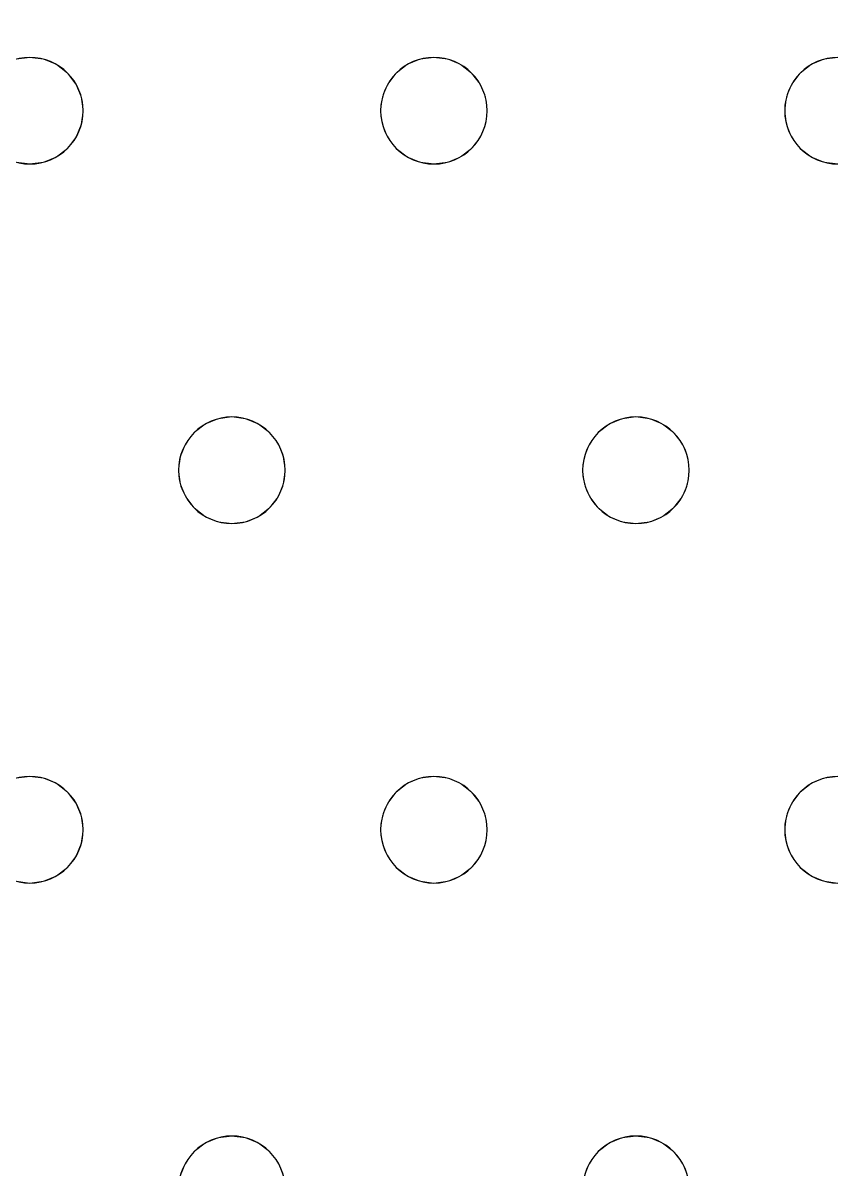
# Model space of a CAD drawing. Header units: millimetres. Extents: x -1 to 1601, y -701 to 1.
# Drawn here: x 551.7 to 612.4, y -177.5 to -91.4 of the extents above; entities that cross this region are included whole.
import ezdxf

# ---------------------------------------------------------------- set-up
doc = ezdxf.new("R2010")
doc.units = ezdxf.units.MM
doc.layers.add('IQ_200_3D', color=1, linetype='Continuous')
doc.layers.add('IQ_204_2D', color=7, linetype='Continuous')

msp = doc.modelspace()

# ---------------------------------------------------------------- linework, layer by layer
at = {"layer": 'IQ_200_3D', "lineweight": 18}
for points, invisible_edges in [([(122.762, -68.034, 850), (1477.238, -68.034, 850), (1477.238, -397.966, 850), (122.762, -397.966, 850)], 10), ([(122.762, -68.034, 860), (122.762, -397.966, 860), (1477.238, -397.966, 860), (1477.238, -68.034, 860)], 5), ([(430.882, -94, 888), (124.649, -73, 888), (754.549, -73, 888)], 13), ([(430.882, -94, 890), (461.216, -94, 890), (754.549, -73, 890), (124.649, -73, 890)], 11), ([(461.216, -94, 888), (430.882, -94, 888), (754.549, -73, 888), (491.549, -94, 888)], 15), ([(461.216, -94, 890), (462.251, -94.136, 890), (491.549, -94, 890), (754.549, -73, 890)], 14), ([(491.549, -94, 888), (754.549, -73, 888), (521.882, -94, 888)], 15), ([(521.882, -94, 890), (754.549, -73, 890), (491.549, -94, 890)], 15), ([(552.216, -94, 888), (522.918, -94.136, 888), (521.882, -94, 888), (754.549, -73, 888)], 13), ([(521.882, -94, 890), (522.918, -94.136, 890), (552.216, -94, 890), (754.549, -73, 890)], 14), ([(582.549, -94, 888), (552.216, -94, 888), (754.549, -73, 888), (612.882, -94, 888)], 15), ([(552.216, -94, 890), (553.251, -94.136, 890), (582.549, -94, 890), (754.549, -73, 890)], 14), ([(612.882, -94, 890), (754.549, -73, 890), (582.549, -94, 890), (583.584, -94.136, 890)], 11), ([(522.918, -94.136, 888), (552.216, -94, 888), (551.18, -94.136, 888), (523.882, -94.536, 888)], 5), ([(551.18, -94.136, 890), (552.216, -94, 890), (522.918, -94.136, 890), (523.882, -94.536, 890)], 10), ([(551.18, -94.136, 888), (552.216, -94, 888), (552.216, -94, 890), (551.18, -94.136, 890)], 10), ([(552.216, -94, 888), (553.251, -94.136, 888), (553.251, -94.136, 890), (552.216, -94, 890)], 10), ([(553.251, -94.136, 888), (552.216, -94, 888), (582.549, -94, 888), (581.514, -94.136, 888)], 10), ([(581.514, -94.136, 890), (582.549, -94, 890), (553.251, -94.136, 890), (554.216, -94.536, 890)], 10), ([(554.216, -94.536, 890), (553.251, -94.136, 890), (553.251, -94.136, 888), (554.216, -94.536, 888)], 10), ([(554.216, -94.536, 888), (553.251, -94.136, 888), (581.514, -94.136, 888), (580.549, -94.536, 888)], 10), ([(580.549, -94.536, 890), (581.514, -94.136, 890), (554.216, -94.536, 890), (555.044, -95.172, 890)], 10), ([(555.044, -95.172, 890), (554.216, -94.536, 890), (554.216, -94.536, 888), (555.044, -95.172, 888)], 10), ([(555.044, -95.172, 888), (554.216, -94.536, 888), (580.549, -94.536, 888), (579.721, -95.172, 888)], 10), ([(579.721, -95.172, 890), (580.549, -94.536, 890), (555.044, -95.172, 890), (555.68, -96, 890)], 10), ([(580.549, -94.536, 890), (579.721, -95.172, 890), (579.721, -95.172, 888), (580.549, -94.536, 888)], 10), ([(581.514, -94.136, 890), (580.549, -94.536, 890), (580.549, -94.536, 888), (581.514, -94.136, 888)], 10), ([(581.514, -94.136, 888), (582.549, -94, 888), (582.549, -94, 890), (581.514, -94.136, 890)], 10), ([(582.549, -94, 888), (583.584, -94.136, 888), (583.584, -94.136, 890), (582.549, -94, 890)], 10), ([(583.584, -94.136, 888), (582.549, -94, 888), (612.882, -94, 888), (611.847, -94.136, 888)], 10), ([(611.847, -94.136, 890), (612.882, -94, 890), (583.584, -94.136, 890), (584.549, -94.536, 890)], 10), ([(584.549, -94.536, 890), (583.584, -94.136, 890), (583.584, -94.136, 888), (584.549, -94.536, 888)], 10), ([(584.549, -94.536, 888), (583.584, -94.136, 888), (611.847, -94.136, 888), (610.882, -94.536, 888)], 10), ([(610.882, -94.536, 890), (611.847, -94.136, 890), (584.549, -94.536, 890), (585.377, -95.172, 890)], 10), ([(585.377, -95.172, 890), (584.549, -94.536, 890), (584.549, -94.536, 888), (585.377, -95.172, 888)], 10), ([(585.377, -95.172, 888), (584.549, -94.536, 888), (610.882, -94.536, 888), (610.054, -95.172, 888)], 10), ([(610.054, -95.172, 890), (610.882, -94.536, 890), (585.377, -95.172, 890), (586.013, -96, 890)], 10), ([(610.882, -94.536, 890), (610.054, -95.172, 890), (610.054, -95.172, 888), (610.882, -94.536, 888)], 10), ([(611.847, -94.136, 890), (610.882, -94.536, 890), (610.882, -94.536, 888), (611.847, -94.136, 888)], 10), ([(611.847, -94.136, 888), (612.882, -94, 888), (612.882, -94, 890), (611.847, -94.136, 890)], 10), ([(555.68, -96, 890), (555.044, -95.172, 890), (555.044, -95.172, 888), (555.68, -96, 888)], 10), ([(555.68, -96, 888), (555.044, -95.172, 888), (579.721, -95.172, 888), (579.085, -96, 888)], 10), ([(555.68, -96, 890), (556.079, -96.965, 890), (579.085, -96, 890), (579.721, -95.172, 890)], 10), ([(579.721, -95.172, 890), (579.085, -96, 890), (579.085, -96, 888), (579.721, -95.172, 888)], 10), ([(586.013, -96, 890), (585.377, -95.172, 890), (585.377, -95.172, 888), (586.013, -96, 888)], 10), ([(586.013, -96, 888), (585.377, -95.172, 888), (610.054, -95.172, 888)], 14), ([(609.418, -96, 888), (586.413, -96.965, 888), (586.013, -96, 888), (610.054, -95.172, 888)], 5), ([(609.418, -96, 890), (610.054, -95.172, 890), (586.013, -96, 890)], 14), ([(610.054, -95.172, 890), (609.418, -96, 890), (609.418, -96, 888), (610.054, -95.172, 888)], 10), ([(556.079, -96.965, 890), (555.68, -96, 890), (555.68, -96, 888), (556.079, -96.965, 888)], 10), ([(556.079, -96.965, 888), (555.68, -96, 888), (579.085, -96, 888), (578.685, -96.965, 888)], 10), ([(578.685, -96.965, 890), (579.085, -96, 890), (556.079, -96.965, 890)], 14), ([(579.085, -96, 890), (578.685, -96.965, 890), (578.685, -96.965, 888), (579.085, -96, 888)], 10), ([(586.413, -96.965, 890), (586.013, -96, 890), (586.013, -96, 888), (586.413, -96.965, 888)], 10), ([(586.413, -96.965, 890), (609.019, -96.965, 890), (609.418, -96, 890), (586.013, -96, 890)], 5), ([(609.019, -96.965, 888), (586.413, -96.965, 888), (609.418, -96, 888)], 3), ([(609.418, -96, 890), (609.019, -96.965, 890), (609.019, -96.965, 888), (609.418, -96, 888)], 10), ([(556.216, -98, 890), (556.079, -96.965, 890), (556.079, -96.965, 888), (556.216, -98, 888)], 2), ([(556.216, -98, 888), (556.079, -96.965, 888), (578.685, -96.965, 888), (578.549, -98, 888)], 10), ([(556.216, -98, 890), (578.549, -98, 890), (578.685, -96.965, 890), (556.079, -96.965, 890)], 5), ([(578.685, -96.965, 890), (578.549, -98, 890), (578.549, -98, 888), (578.685, -96.965, 888)], 8), ([(586.549, -98, 890), (586.413, -96.965, 890), (586.413, -96.965, 888), (586.549, -98, 888)], 2), ([(586.549, -98, 888), (586.413, -96.965, 888), (609.019, -96.965, 888), (608.882, -98, 888)], 10), ([(586.549, -98, 890), (608.882, -98, 890), (609.019, -96.965, 890), (586.413, -96.965, 890)], 5), ([(609.019, -96.965, 890), (608.882, -98, 890), (608.882, -98, 888), (609.019, -96.965, 888)], 8), ([(556.079, -99.035, 890), (556.216, -98, 890), (556.216, -98, 888), (556.079, -99.035, 888)], 8), ([(556.079, -99.035, 888), (556.216, -98, 888), (578.549, -98, 888), (578.685, -99.035, 888)], 10), ([(556.079, -99.035, 890), (578.685, -99.035, 890), (578.549, -98, 890), (556.216, -98, 890)], 5), ([(578.549, -98, 890), (578.685, -99.035, 890), (578.685, -99.035, 888), (578.549, -98, 888)], 2), ([(586.413, -99.035, 890), (586.549, -98, 890), (586.549, -98, 888), (586.413, -99.035, 888)], 8), ([(586.413, -99.035, 888), (586.549, -98, 888), (608.882, -98, 888), (609.019, -99.035, 888)], 10), ([(586.413, -99.035, 890), (609.019, -99.035, 890), (608.882, -98, 890), (586.549, -98, 890)], 5), ([(608.882, -98, 890), (609.019, -99.035, 890), (609.019, -99.035, 888), (608.882, -98, 888)], 2), ([(555.68, -100, 890), (556.079, -99.035, 890), (556.079, -99.035, 888), (555.68, -100, 888)], 10), ([(555.68, -100, 888), (556.079, -99.035, 888), (578.685, -99.035, 888), (579.085, -100, 888)], 10), ([(555.68, -100, 890), (578.685, -99.035, 890), (556.079, -99.035, 890)], 3), ([(555.68, -100, 890), (567.382, -121, 890), (579.085, -100, 890), (578.685, -99.035, 890)], 11), ([(578.685, -99.035, 890), (579.085, -100, 890), (579.085, -100, 888), (578.685, -99.035, 888)], 10), ([(586.013, -100, 890), (586.413, -99.035, 890), (586.413, -99.035, 888), (586.013, -100, 888)], 10), ([(586.013, -100, 888), (586.413, -99.035, 888), (609.019, -99.035, 888), (609.418, -100, 888)], 10), ([(609.418, -100, 890), (609.019, -99.035, 890), (586.013, -100, 890), (597.716, -121, 890)], 14), ([(586.013, -100, 890), (609.019, -99.035, 890), (586.413, -99.035, 890)], 3), ([(609.019, -99.035, 890), (609.418, -100, 890), (609.418, -100, 888), (609.019, -99.035, 888)], 10), ([(555.044, -100.828, 890), (555.68, -100, 890), (555.68, -100, 888), (555.044, -100.828, 888)], 10), ([(555.044, -100.828, 888), (555.68, -100, 888), (567.382, -121, 888), (566.347, -121.136, 888)], 10), ([(567.382, -121, 890), (555.68, -100, 890), (555.044, -100.828, 890), (566.347, -121.136, 890)], 5), ([(567.382, -121, 888), (555.68, -100, 888), (579.085, -100, 888)], 15), ([(579.721, -100.828, 888), (568.418, -121.136, 888), (567.382, -121, 888), (579.085, -100, 888)], 5), ([(579.721, -100.828, 890), (579.085, -100, 890), (567.382, -121, 890), (568.418, -121.136, 890)], 10), ([(579.085, -100, 890), (579.721, -100.828, 890), (579.721, -100.828, 888), (579.085, -100, 888)], 10), ([(585.377, -100.828, 890), (586.013, -100, 890), (586.013, -100, 888), (585.377, -100.828, 888)], 10), ([(597.716, -121, 888), (585.377, -100.828, 888), (586.013, -100, 888), (609.418, -100, 888)], 13), ([(585.377, -100.828, 890), (597.716, -121, 890), (586.013, -100, 890)], 3), ([(597.716, -121, 888), (609.418, -100, 888), (610.054, -100.828, 888), (598.751, -121.136, 888)], 5), ([(610.054, -100.828, 890), (609.418, -100, 890), (597.716, -121, 890), (598.751, -121.136, 890)], 10), ([(609.418, -100, 890), (610.054, -100.828, 890), (610.054, -100.828, 888), (609.418, -100, 888)], 10), ([(553.251, -101.864, 890), (554.216, -101.464, 890), (554.216, -101.464, 888), (553.251, -101.864, 888)], 10), ([(553.251, -101.864, 888), (554.216, -101.464, 888), (565.382, -121.536, 888), (564.554, -122.172, 888)], 10), ([(565.382, -121.536, 890), (554.216, -101.464, 890), (553.251, -101.864, 890)], 13), ([(554.216, -101.464, 890), (555.044, -100.828, 890), (555.044, -100.828, 888), (554.216, -101.464, 888)], 10), ([(554.216, -101.464, 888), (555.044, -100.828, 888), (566.347, -121.136, 888), (565.382, -121.536, 888)], 10), ([(566.347, -121.136, 890), (555.044, -100.828, 890), (554.216, -101.464, 890), (565.382, -121.536, 890)], 5), ([(580.549, -101.464, 888), (569.382, -121.536, 888), (568.418, -121.136, 888), (579.721, -100.828, 888)], 5), ([(580.549, -101.464, 890), (579.721, -100.828, 890), (568.418, -121.136, 890), (569.382, -121.536, 890)], 10), ([(569.382, -121.536, 888), (580.549, -101.464, 888), (581.514, -101.864, 888)], 13), ([(581.514, -101.864, 890), (580.549, -101.464, 890), (569.382, -121.536, 890), (570.211, -122.172, 890)], 10), ([(579.721, -100.828, 890), (580.549, -101.464, 890), (580.549, -101.464, 888), (579.721, -100.828, 888)], 10), ([(580.549, -101.464, 890), (581.514, -101.864, 890), (581.514, -101.864, 888), (580.549, -101.464, 888)], 10), ([(583.584, -101.864, 890), (584.549, -101.464, 890), (584.549, -101.464, 888), (583.584, -101.864, 888)], 10), ([(583.584, -101.864, 888), (584.549, -101.464, 888), (595.716, -121.536, 888), (594.887, -122.172, 888)], 10), ([(595.716, -121.536, 890), (596.68, -121.136, 890), (584.549, -101.464, 890), (583.584, -101.864, 890)], 10), ([(584.549, -101.464, 890), (585.377, -100.828, 890), (585.377, -100.828, 888), (584.549, -101.464, 888)], 10), ([(584.549, -101.464, 888), (585.377, -100.828, 888), (596.68, -121.136, 888), (595.716, -121.536, 888)], 10), ([(596.68, -121.136, 890), (597.716, -121, 890), (585.377, -100.828, 890), (584.549, -101.464, 890)], 10), ([(597.716, -121, 888), (596.68, -121.136, 888), (585.377, -100.828, 888)], 14), ([(598.751, -121.136, 888), (610.054, -100.828, 888), (610.882, -101.464, 888), (599.716, -121.536, 888)], 5), ([(610.882, -101.464, 890), (610.054, -100.828, 890), (598.751, -121.136, 890), (599.716, -121.536, 890)], 10), ([(599.716, -121.536, 888), (610.882, -101.464, 888), (611.847, -101.864, 888), (600.544, -122.172, 888)], 5), ([(611.847, -101.864, 890), (610.882, -101.464, 890), (599.716, -121.536, 890), (600.544, -122.172, 890)], 10), ([(610.054, -100.828, 890), (610.882, -101.464, 890), (610.882, -101.464, 888), (610.054, -100.828, 888)], 10), ([(610.882, -101.464, 890), (611.847, -101.864, 890), (611.847, -101.864, 888), (610.882, -101.464, 888)], 10), ([(552.216, -102, 888), (540.513, -123, 888), (539.878, -122.172, 888), (551.18, -101.864, 888)], 5), ([(539.878, -122.172, 890), (540.513, -123, 890), (552.216, -102, 890), (551.18, -101.864, 890)], 10), ([(540.513, -123, 888), (552.216, -102, 888), (563.918, -123, 888), (540.913, -123.965, 888)], 7), ([(563.918, -123, 890), (564.554, -122.172, 890), (552.216, -102, 890), (540.513, -123, 890)], 14), ([(552.216, -102, 888), (551.18, -101.864, 888), (551.18, -101.864, 890), (552.216, -102, 890)], 10), ([(553.251, -101.864, 888), (552.216, -102, 888), (552.216, -102, 890), (553.251, -101.864, 890)], 10), ([(552.216, -102, 888), (553.251, -101.864, 888), (564.554, -122.172, 888), (563.918, -123, 888)], 10), ([(553.251, -101.864, 890), (552.216, -102, 890), (564.554, -122.172, 890), (565.382, -121.536, 890)], 10), ([(570.211, -122.172, 888), (569.382, -121.536, 888), (581.514, -101.864, 888), (582.549, -102, 888)], 10), ([(570.211, -122.172, 890), (570.847, -123, 890), (582.549, -102, 890), (581.514, -101.864, 890)], 10), ([(570.847, -123, 888), (570.211, -122.172, 888), (582.549, -102, 888), (594.252, -123, 888)], 14), ([(594.252, -123, 890), (594.887, -122.172, 890), (582.549, -102, 890), (570.847, -123, 890)], 14), ([(582.549, -102, 888), (581.514, -101.864, 888), (581.514, -101.864, 890), (582.549, -102, 890)], 10), ([(583.584, -101.864, 888), (582.549, -102, 888), (582.549, -102, 890), (583.584, -101.864, 890)], 10), ([(582.549, -102, 888), (583.584, -101.864, 888), (594.887, -122.172, 888), (594.252, -123, 888)], 10), ([(594.887, -122.172, 890), (595.716, -121.536, 890), (583.584, -101.864, 890), (582.549, -102, 890)], 10), ([(612.882, -102, 888), (601.18, -123, 888), (600.544, -122.172, 888), (611.847, -101.864, 888)], 5), ([(600.544, -122.172, 890), (601.18, -123, 890), (612.882, -102, 890), (611.847, -101.864, 890)], 10), ([(612.882, -102, 888), (625.221, -122.172, 888), (624.585, -123, 888), (601.18, -123, 888)], 13), ([(624.585, -123, 890), (625.221, -122.172, 890), (612.882, -102, 890), (601.18, -123, 890)], 14), ([(612.882, -102, 888), (611.847, -101.864, 888), (611.847, -101.864, 890), (612.882, -102, 890)], 10), ([(566.347, -121.136, 890), (565.382, -121.536, 890), (565.382, -121.536, 888), (566.347, -121.136, 888)], 10), ([(566.347, -121.136, 888), (567.382, -121, 888), (567.382, -121, 890), (566.347, -121.136, 890)], 10), ([(567.382, -121, 888), (568.418, -121.136, 888), (568.418, -121.136, 890), (567.382, -121, 890)], 10), ([(569.382, -121.536, 890), (568.418, -121.136, 890), (568.418, -121.136, 888), (569.382, -121.536, 888)], 10), ([(596.68, -121.136, 890), (595.716, -121.536, 890), (595.716, -121.536, 888), (596.68, -121.136, 888)], 10), ([(596.68, -121.136, 888), (597.716, -121, 888), (597.716, -121, 890), (596.68, -121.136, 890)], 10), ([(597.716, -121, 888), (598.751, -121.136, 888), (598.751, -121.136, 890), (597.716, -121, 890)], 10), ([(599.716, -121.536, 890), (598.751, -121.136, 890), (598.751, -121.136, 888), (599.716, -121.536, 888)], 10), ([(564.554, -122.172, 890), (563.918, -123, 890), (563.918, -123, 888), (564.554, -122.172, 888)], 10), ([(565.382, -121.536, 890), (564.554, -122.172, 890), (564.554, -122.172, 888), (565.382, -121.536, 888)], 10), ([(570.211, -122.172, 890), (569.382, -121.536, 890), (569.382, -121.536, 888), (570.211, -122.172, 888)], 10), ([(570.847, -123, 890), (570.211, -122.172, 890), (570.211, -122.172, 888), (570.847, -123, 888)], 10), ([(594.887, -122.172, 890), (594.252, -123, 890), (594.252, -123, 888), (594.887, -122.172, 888)], 10), ([(595.716, -121.536, 890), (594.887, -122.172, 890), (594.887, -122.172, 888), (595.716, -121.536, 888)], 10), ([(600.544, -122.172, 890), (599.716, -121.536, 890), (599.716, -121.536, 888), (600.544, -122.172, 888)], 10), ([(601.18, -123, 890), (600.544, -122.172, 890), (600.544, -122.172, 888), (601.18, -123, 888)], 10), ([(563.918, -123, 890), (540.513, -123, 890), (540.913, -123.965, 890)], 13), ([(563.519, -123.965, 888), (541.049, -125, 888), (540.913, -123.965, 888), (563.918, -123, 888)], 5), ([(540.913, -123.965, 890), (541.049, -125, 890), (563.519, -123.965, 890), (563.918, -123, 890)], 10), ([(563.918, -123, 890), (563.519, -123.965, 890), (563.519, -123.965, 888), (563.918, -123, 888)], 10), ([(571.246, -123.965, 890), (570.847, -123, 890), (570.847, -123, 888), (571.246, -123.965, 888)], 10), ([(571.246, -123.965, 888), (570.847, -123, 888), (594.252, -123, 888), (593.852, -123.965, 888)], 10), ([(594.252, -123, 890), (570.847, -123, 890), (571.246, -123.965, 890), (593.852, -123.965, 890)], 5), ([(594.252, -123, 890), (593.852, -123.965, 890), (593.852, -123.965, 888), (594.252, -123, 888)], 10), ([(601.579, -123.965, 890), (601.18, -123, 890), (601.18, -123, 888), (601.579, -123.965, 888)], 10), ([(601.579, -123.965, 888), (601.18, -123, 888), (624.585, -123, 888), (624.185, -123.965, 888)], 10), ([(601.579, -123.965, 890), (624.585, -123, 890), (601.18, -123, 890)], 3), ([(624.185, -123.965, 890), (624.585, -123, 890), (601.579, -123.965, 890), (601.716, -125, 890)], 10), ([(563.382, -125, 888), (540.913, -126.035, 888), (541.049, -125, 888), (563.519, -123.965, 888)], 5), ([(563.382, -125, 890), (563.519, -123.965, 890), (541.049, -125, 890), (540.913, -126.035, 890)], 10), ([(563.519, -123.965, 890), (563.382, -125, 890), (563.382, -125, 888), (563.519, -123.965, 888)], 8), ([(571.382, -125, 890), (571.246, -123.965, 890), (571.246, -123.965, 888), (571.382, -125, 888)], 2), ([(571.382, -125, 888), (571.246, -123.965, 888), (593.852, -123.965, 888), (593.716, -125, 888)], 10), ([(571.382, -125, 890), (593.716, -125, 890), (593.852, -123.965, 890), (571.246, -123.965, 890)], 5), ([(593.852, -123.965, 890), (593.716, -125, 890), (593.716, -125, 888), (593.852, -123.965, 888)], 8), ([(601.716, -125, 890), (601.579, -123.965, 890), (601.579, -123.965, 888), (601.716, -125, 888)], 2), ([(624.185, -123.965, 888), (624.049, -125, 888), (601.716, -125, 888), (601.579, -123.965, 888)], 10), ([(624.049, -125, 890), (624.185, -123.965, 890), (601.716, -125, 890), (601.579, -126.035, 890)], 10), ([(563.519, -126.035, 888), (540.513, -127, 888), (540.913, -126.035, 888), (563.382, -125, 888)], 5), ([(540.913, -126.035, 890), (563.519, -126.035, 890), (563.382, -125, 890)], 13), ([(563.382, -125, 890), (563.519, -126.035, 890), (563.519, -126.035, 888), (563.382, -125, 888)], 2), ([(571.246, -126.035, 890), (571.382, -125, 890), (571.382, -125, 888), (571.246, -126.035, 888)], 8), ([(571.246, -126.035, 888), (571.382, -125, 888), (593.716, -125, 888), (593.852, -126.035, 888)], 10), ([(593.716, -125, 890), (571.382, -125, 890), (571.246, -126.035, 890), (593.852, -126.035, 890)], 5), ([(593.716, -125, 890), (593.852, -126.035, 890), (593.852, -126.035, 888), (593.716, -125, 888)], 2), ([(624.185, -126.035, 890), (624.049, -125, 890), (601.579, -126.035, 890), (601.18, -127, 890)], 10), ([(601.579, -126.035, 890), (601.716, -125, 890), (601.716, -125, 888), (601.579, -126.035, 888)], 8), ([(624.049, -125, 888), (624.185, -126.035, 888), (601.579, -126.035, 888), (601.716, -125, 888)], 10), ([(563.918, -127, 888), (540.513, -127, 888), (563.519, -126.035, 888)], 3), ([(540.513, -127, 890), (563.918, -127, 890), (563.519, -126.035, 890), (540.913, -126.035, 890)], 5), ([(563.519, -126.035, 890), (563.918, -127, 890), (563.918, -127, 888), (563.519, -126.035, 888)], 10), ([(570.847, -127, 890), (571.246, -126.035, 890), (571.246, -126.035, 888), (570.847, -127, 888)], 10), ([(571.246, -126.035, 888), (593.852, -126.035, 888), (570.847, -127, 888)], 3), ([(594.252, -127, 888), (582.549, -148, 888), (570.847, -127, 888), (593.852, -126.035, 888)], 7), ([(570.847, -127, 890), (582.549, -148, 890), (594.252, -127, 890), (593.852, -126.035, 890)], 11), ([(593.852, -126.035, 890), (571.246, -126.035, 890), (570.847, -127, 890)], 13), ([(593.852, -126.035, 890), (594.252, -127, 890), (594.252, -127, 888), (593.852, -126.035, 888)], 10), ([(601.18, -127, 890), (601.579, -126.035, 890), (601.579, -126.035, 888), (601.18, -127, 888)], 10), ([(601.18, -127, 888), (601.579, -126.035, 888), (624.185, -126.035, 888), (624.585, -127, 888)], 10), ([(601.18, -127, 890), (612.882, -148, 890), (624.585, -127, 890), (624.185, -126.035, 890)], 11), ([(552.216, -148, 888), (539.878, -127.828, 888), (540.513, -127, 888), (563.918, -127, 888)], 13), ([(552.216, -148, 890), (540.513, -127, 890), (539.878, -127.828, 890), (551.18, -148.136, 890)], 5), ([(552.216, -148, 890), (564.554, -127.828, 890), (563.918, -127, 890), (540.513, -127, 890)], 13), ([(564.554, -127.828, 888), (553.251, -148.136, 888), (552.216, -148, 888), (563.918, -127, 888)], 5), ([(563.918, -127, 890), (564.554, -127.828, 890), (564.554, -127.828, 888), (563.918, -127, 888)], 10), ([(570.211, -127.828, 890), (570.847, -127, 890), (570.847, -127, 888), (570.211, -127.828, 888)], 10), ([(570.211, -127.828, 888), (570.847, -127, 888), (582.549, -148, 888), (581.514, -148.136, 888)], 10), ([(570.211, -127.828, 890), (581.514, -148.136, 890), (582.549, -148, 890), (570.847, -127, 890)], 5), ([(582.549, -148, 888), (594.252, -127, 888), (594.887, -127.828, 888)], 13), ([(594.887, -127.828, 890), (594.252, -127, 890), (582.549, -148, 890), (583.584, -148.136, 890)], 10), ([(594.252, -127, 890), (594.887, -127.828, 890), (594.887, -127.828, 888), (594.252, -127, 888)], 10), ([(600.544, -127.828, 890), (601.18, -127, 890), (601.18, -127, 888), (600.544, -127.828, 888)], 10), ([(600.544, -127.828, 888), (601.18, -127, 888), (612.882, -148, 888), (611.847, -148.136, 888)], 10), ([(600.544, -127.828, 890), (611.847, -148.136, 890), (612.882, -148, 890), (601.18, -127, 890)], 5), ([(601.18, -127, 888), (624.585, -127, 888), (612.882, -148, 888)], 15), ([(551.18, -148.136, 888), (539.049, -128.464, 888), (539.878, -127.828, 888), (552.216, -148, 888)], 5), ([(564.554, -127.828, 890), (552.216, -148, 890), (553.251, -148.136, 890)], 13), ([(565.382, -128.464, 888), (554.216, -148.536, 888), (553.251, -148.136, 888), (564.554, -127.828, 888)], 5), ([(565.382, -128.464, 890), (564.554, -127.828, 890), (553.251, -148.136, 890), (554.216, -148.536, 890)], 10), ([(564.554, -127.828, 890), (565.382, -128.464, 890), (565.382, -128.464, 888), (564.554, -127.828, 888)], 10), ([(569.382, -128.464, 890), (570.211, -127.828, 890), (570.211, -127.828, 888), (569.382, -128.464, 888)], 10), ([(569.382, -128.464, 888), (570.211, -127.828, 888), (581.514, -148.136, 888), (580.549, -148.536, 888)], 10), ([(581.514, -148.136, 890), (570.211, -127.828, 890), (569.382, -128.464, 890)], 13), ([(583.584, -148.136, 888), (582.549, -148, 888), (594.887, -127.828, 888), (595.716, -128.464, 888)], 10), ([(595.716, -128.464, 890), (594.887, -127.828, 890), (583.584, -148.136, 890), (584.549, -148.536, 890)], 10), ([(594.887, -127.828, 890), (595.716, -128.464, 890), (595.716, -128.464, 888), (594.887, -127.828, 888)], 10), ([(599.716, -128.464, 890), (600.544, -127.828, 890), (600.544, -127.828, 888), (599.716, -128.464, 888)], 10), ([(599.716, -128.464, 888), (600.544, -127.828, 888), (611.847, -148.136, 888), (610.882, -148.536, 888)], 10), ([(599.716, -128.464, 890), (610.882, -148.536, 890), (611.847, -148.136, 890), (600.544, -127.828, 890)], 5), ([(554.216, -148.536, 888), (565.382, -128.464, 888), (566.347, -128.864, 888), (555.044, -149.172, 888)], 5), ([(566.347, -128.864, 890), (565.382, -128.464, 890), (554.216, -148.536, 890), (555.044, -149.172, 890)], 10), ([(555.044, -149.172, 888), (566.347, -128.864, 888), (567.382, -129, 888), (555.68, -150, 888)], 5), ([(567.382, -129, 890), (566.347, -128.864, 890), (555.044, -149.172, 890), (555.68, -150, 890)], 10), ([(555.68, -150, 888), (567.382, -129, 888), (579.085, -150, 888)], 15), ([(555.68, -150, 890), (556.079, -150.965, 890), (579.085, -150, 890), (567.382, -129, 890)], 14), ([(565.382, -128.464, 890), (566.347, -128.864, 890), (566.347, -128.864, 888), (565.382, -128.464, 888)], 10), ([(567.382, -129, 888), (566.347, -128.864, 888), (566.347, -128.864, 890), (567.382, -129, 890)], 10), ([(568.418, -128.864, 888), (567.382, -129, 888), (567.382, -129, 890), (568.418, -128.864, 890)], 10), ([(567.382, -129, 888), (568.418, -128.864, 888), (579.721, -149.172, 888), (579.085, -150, 888)], 10), ([(568.418, -128.864, 890), (567.382, -129, 890), (579.721, -149.172, 890), (580.549, -148.536, 890)], 10), ([(579.085, -150, 890), (579.721, -149.172, 890), (567.382, -129, 890)], 14), ([(568.418, -128.864, 890), (569.382, -128.464, 890), (569.382, -128.464, 888), (568.418, -128.864, 888)], 10), ([(568.418, -128.864, 888), (569.382, -128.464, 888), (580.549, -148.536, 888), (579.721, -149.172, 888)], 10), ([(569.382, -128.464, 890), (568.418, -128.864, 890), (580.549, -148.536, 890), (581.514, -148.136, 890)], 10), ([(584.549, -148.536, 888), (583.584, -148.136, 888), (595.716, -128.464, 888), (596.68, -128.864, 888)], 10), ([(596.68, -128.864, 890), (595.716, -128.464, 890), (584.549, -148.536, 890), (585.377, -149.172, 890)], 10), ([(585.377, -149.172, 888), (584.549, -148.536, 888), (596.68, -128.864, 888), (597.716, -129, 888)], 10), ([(597.716, -129, 890), (596.68, -128.864, 890), (585.377, -149.172, 890), (586.013, -150, 890)], 10), ([(586.013, -150, 888), (585.377, -149.172, 888), (597.716, -129, 888), (609.418, -150, 888)], 14), ([(609.418, -150, 890), (610.054, -149.172, 890), (597.716, -129, 890), (586.013, -150, 890)], 14), ([(595.716, -128.464, 890), (596.68, -128.864, 890), (596.68, -128.864, 888), (595.716, -128.464, 888)], 10), ([(597.716, -129, 888), (596.68, -128.864, 888), (596.68, -128.864, 890), (597.716, -129, 890)], 10), ([(598.751, -128.864, 888), (597.716, -129, 888), (597.716, -129, 890), (598.751, -128.864, 890)], 10), ([(597.716, -129, 888), (598.751, -128.864, 888), (610.054, -149.172, 888), (609.418, -150, 888)], 10), ([(610.054, -149.172, 890), (610.882, -148.536, 890), (598.751, -128.864, 890), (597.716, -129, 890)], 10), ([(598.751, -128.864, 890), (599.716, -128.464, 890), (599.716, -128.464, 888), (598.751, -128.864, 888)], 10), ([(598.751, -128.864, 888), (599.716, -128.464, 888), (610.882, -148.536, 888), (610.054, -149.172, 888)], 10), ([(610.882, -148.536, 890), (599.716, -128.464, 890), (598.751, -128.864, 890)], 13), ([(551.18, -148.136, 888), (552.216, -148, 888), (552.216, -148, 890), (551.18, -148.136, 890)], 10), ([(552.216, -148, 888), (553.251, -148.136, 888), (553.251, -148.136, 890), (552.216, -148, 890)], 10), ([(581.514, -148.136, 888), (582.549, -148, 888), (582.549, -148, 890), (581.514, -148.136, 890)], 10), ([(582.549, -148, 888), (583.584, -148.136, 888), (583.584, -148.136, 890), (582.549, -148, 890)], 10), ([(611.847, -148.136, 888), (612.882, -148, 888), (612.882, -148, 890), (611.847, -148.136, 890)], 10), ([(554.216, -148.536, 890), (553.251, -148.136, 890), (553.251, -148.136, 888), (554.216, -148.536, 888)], 10), ([(555.044, -149.172, 890), (554.216, -148.536, 890), (554.216, -148.536, 888), (555.044, -149.172, 888)], 10), ([(580.549, -148.536, 890), (579.721, -149.172, 890), (579.721, -149.172, 888), (580.549, -148.536, 888)], 10), ([(581.514, -148.136, 890), (580.549, -148.536, 890), (580.549, -148.536, 888), (581.514, -148.136, 888)], 10), ([(584.549, -148.536, 890), (583.584, -148.136, 890), (583.584, -148.136, 888), (584.549, -148.536, 888)], 10), ([(585.377, -149.172, 890), (584.549, -148.536, 890), (584.549, -148.536, 888), (585.377, -149.172, 888)], 10), ([(610.882, -148.536, 890), (610.054, -149.172, 890), (610.054, -149.172, 888), (610.882, -148.536, 888)], 10), ([(611.847, -148.136, 890), (610.882, -148.536, 890), (610.882, -148.536, 888), (611.847, -148.136, 888)], 10), ([(555.68, -150, 890), (555.044, -149.172, 890), (555.044, -149.172, 888), (555.68, -150, 888)], 10), ([(579.721, -149.172, 890), (579.085, -150, 890), (579.085, -150, 888), (579.721, -149.172, 888)], 10), ([(586.013, -150, 890), (585.377, -149.172, 890), (585.377, -149.172, 888), (586.013, -150, 888)], 10), ([(610.054, -149.172, 890), (609.418, -150, 890), (609.418, -150, 888), (610.054, -149.172, 888)], 10), ([(556.079, -150.965, 890), (555.68, -150, 890), (555.68, -150, 888), (556.079, -150.965, 888)], 10), ([(579.085, -150, 888), (578.685, -150.965, 888), (556.079, -150.965, 888), (555.68, -150, 888)], 10), ([(556.079, -150.965, 890), (556.216, -152, 890), (578.685, -150.965, 890), (579.085, -150, 890)], 10), ([(579.085, -150, 890), (578.685, -150.965, 890), (578.685, -150.965, 888), (579.085, -150, 888)], 10), ([(586.413, -150.965, 890), (586.013, -150, 890), (586.013, -150, 888), (586.413, -150.965, 888)], 10), ([(586.413, -150.965, 888), (586.013, -150, 888), (609.418, -150, 888), (609.019, -150.965, 888)], 10), ([(586.413, -150.965, 890), (609.019, -150.965, 890), (609.418, -150, 890), (586.013, -150, 890)], 5), ([(609.418, -150, 890), (609.019, -150.965, 890), (609.019, -150.965, 888), (609.418, -150, 888)], 10), ([(556.216, -152, 890), (556.079, -150.965, 890), (556.079, -150.965, 888), (556.216, -152, 888)], 2), ([(556.216, -152, 888), (556.079, -150.965, 888), (578.685, -150.965, 888), (578.549, -152, 888)], 10), ([(578.549, -152, 890), (578.685, -150.965, 890), (556.216, -152, 890), (556.079, -153.035, 890)], 10), ([(578.685, -150.965, 890), (578.549, -152, 890), (578.549, -152, 888), (578.685, -150.965, 888)], 8), ([(586.549, -152, 890), (586.413, -150.965, 890), (586.413, -150.965, 888), (586.549, -152, 888)], 2), ([(586.549, -152, 888), (586.413, -150.965, 888), (609.019, -150.965, 888), (608.882, -152, 888)], 10), ([(586.549, -152, 890), (608.882, -152, 890), (609.019, -150.965, 890), (586.413, -150.965, 890)], 5), ([(609.019, -150.965, 890), (608.882, -152, 890), (608.882, -152, 888), (609.019, -150.965, 888)], 8), ([(578.685, -153.035, 888), (555.68, -154, 888), (556.079, -153.035, 888), (578.549, -152, 888)], 5), ([(578.685, -153.035, 890), (578.549, -152, 890), (556.079, -153.035, 890), (555.68, -154, 890)], 10), ([(556.079, -153.035, 890), (556.216, -152, 890), (556.216, -152, 888), (556.079, -153.035, 888)], 8), ([(578.549, -152, 888), (556.079, -153.035, 888), (556.216, -152, 888)], 13), ([(578.549, -152, 890), (578.685, -153.035, 890), (578.685, -153.035, 888), (578.549, -152, 888)], 2), ([(586.413, -153.035, 890), (586.549, -152, 890), (586.549, -152, 888), (586.413, -153.035, 888)], 8), ([(586.413, -153.035, 888), (586.549, -152, 888), (608.882, -152, 888), (609.019, -153.035, 888)], 10), ([(586.413, -153.035, 890), (609.019, -153.035, 890), (608.882, -152, 890), (586.549, -152, 890)], 5), ([(608.882, -152, 890), (609.019, -153.035, 890), (609.019, -153.035, 888), (608.882, -152, 888)], 2), ([(555.68, -154, 890), (556.079, -153.035, 890), (556.079, -153.035, 888), (555.68, -154, 888)], 10), ([(579.085, -154, 888), (555.68, -154, 888), (578.685, -153.035, 888)], 3), ([(579.085, -154, 890), (578.685, -153.035, 890), (555.68, -154, 890), (567.382, -175, 890)], 14), ([(578.685, -153.035, 890), (579.085, -154, 890), (579.085, -154, 888), (578.685, -153.035, 888)], 10), ([(586.013, -154, 890), (586.413, -153.035, 890), (586.413, -153.035, 888), (586.013, -154, 888)], 10), ([(586.013, -154, 888), (586.413, -153.035, 888), (609.019, -153.035, 888), (609.418, -154, 888)], 10), ([(609.418, -154, 890), (609.019, -153.035, 890), (586.013, -154, 890), (597.716, -175, 890)], 14), ([(586.413, -153.035, 890), (586.013, -154, 890), (609.019, -153.035, 890)], 14), ([(609.019, -153.035, 890), (609.418, -154, 890), (609.418, -154, 888), (609.019, -153.035, 888)], 10), ([(555.044, -154.828, 890), (555.68, -154, 890), (555.68, -154, 888), (555.044, -154.828, 888)], 10), ([(567.382, -175, 888), (555.044, -154.828, 888), (555.68, -154, 888), (579.085, -154, 888)], 13), ([(567.382, -175, 890), (555.68, -154, 890), (555.044, -154.828, 890), (566.347, -175.136, 890)], 5), ([(567.382, -175, 888), (579.085, -154, 888), (579.721, -154.828, 888), (568.418, -175.136, 888)], 5), ([(579.721, -154.828, 890), (579.085, -154, 890), (567.382, -175, 890), (568.418, -175.136, 890)], 10), ([(579.085, -154, 890), (579.721, -154.828, 890), (579.721, -154.828, 888), (579.085, -154, 888)], 10), ([(585.377, -154.828, 890), (586.013, -154, 890), (586.013, -154, 888), (585.377, -154.828, 888)], 10), ([(597.716, -175, 888), (585.377, -154.828, 888), (586.013, -154, 888), (609.418, -154, 888)], 13), ([(585.377, -154.828, 890), (596.68, -175.136, 890), (597.716, -175, 890), (586.013, -154, 890)], 5), ([(597.716, -175, 888), (609.418, -154, 888), (610.054, -154.828, 888), (598.751, -175.136, 888)], 5), ([(610.054, -154.828, 890), (609.418, -154, 890), (597.716, -175, 890), (598.751, -175.136, 890)], 10), ([(609.418, -154, 890), (610.054, -154.828, 890), (610.054, -154.828, 888), (609.418, -154, 888)], 10), ([(554.216, -155.464, 890), (555.044, -154.828, 890), (555.044, -154.828, 888), (554.216, -155.464, 888)], 10), ([(566.347, -175.136, 888), (565.382, -175.536, 888), (554.216, -155.464, 888), (555.044, -154.828, 888)], 10), ([(554.216, -155.464, 890), (566.347, -175.136, 890), (555.044, -154.828, 890)], 3), ([(566.347, -175.136, 888), (555.044, -154.828, 888), (567.382, -175, 888)], 3), ([(580.549, -155.464, 888), (568.418, -175.136, 888), (579.721, -154.828, 888)], 3), ([(568.418, -175.136, 890), (569.382, -175.536, 890), (580.549, -155.464, 890), (579.721, -154.828, 890)], 10), ([(579.721, -154.828, 890), (580.549, -155.464, 890), (580.549, -155.464, 888), (579.721, -154.828, 888)], 10), ([(584.549, -155.464, 890), (585.377, -154.828, 890), (585.377, -154.828, 888), (584.549, -155.464, 888)], 10), ([(584.549, -155.464, 888), (585.377, -154.828, 888), (596.68, -175.136, 888), (595.716, -175.536, 888)], 10), ([(584.549, -155.464, 890), (595.716, -175.536, 890), (596.68, -175.136, 890), (585.377, -154.828, 890)], 5), ([(585.377, -154.828, 888), (597.716, -175, 888), (596.68, -175.136, 888)], 13), ([(598.751, -175.136, 888), (610.054, -154.828, 888), (610.882, -155.464, 888)], 13), ([(610.882, -155.464, 890), (610.054, -154.828, 890), (598.751, -175.136, 890), (599.716, -175.536, 890)], 10), ([(610.054, -154.828, 890), (610.882, -155.464, 890), (610.882, -155.464, 888), (610.054, -154.828, 888)], 10), ([(553.251, -155.864, 890), (554.216, -155.464, 890), (554.216, -155.464, 888), (553.251, -155.864, 888)], 10), ([(553.251, -155.864, 888), (554.216, -155.464, 888), (565.382, -175.536, 888), (564.554, -176.172, 888)], 10), ([(554.216, -155.464, 890), (553.251, -155.864, 890), (565.382, -175.536, 890), (566.347, -175.136, 890)], 10), ([(580.549, -155.464, 888), (581.514, -155.864, 888), (569.382, -175.536, 888), (568.418, -175.136, 888)], 10), ([(581.514, -155.864, 890), (580.549, -155.464, 890), (569.382, -175.536, 890), (570.211, -176.172, 890)], 10), ([(580.549, -155.464, 890), (581.514, -155.864, 890), (581.514, -155.864, 888), (580.549, -155.464, 888)], 10), ([(583.584, -155.864, 890), (584.549, -155.464, 890), (584.549, -155.464, 888), (583.584, -155.864, 888)], 10), ([(595.716, -175.536, 888), (583.584, -155.864, 888), (584.549, -155.464, 888)], 13), ([(583.584, -155.864, 890), (594.887, -176.172, 890), (595.716, -175.536, 890), (584.549, -155.464, 890)], 5), ([(599.716, -175.536, 888), (598.751, -175.136, 888), (610.882, -155.464, 888), (611.847, -155.864, 888)], 10), ([(611.847, -155.864, 890), (610.882, -155.464, 890), (599.716, -175.536, 890), (600.544, -176.172, 890)], 10), ([(610.882, -155.464, 890), (611.847, -155.864, 890), (611.847, -155.864, 888), (610.882, -155.464, 888)], 10), ([(539.878, -176.172, 888), (539.049, -175.536, 888), (551.18, -155.864, 888), (552.216, -156, 888)], 10), ([(539.878, -176.172, 890), (552.216, -156, 890), (551.18, -155.864, 890), (539.049, -175.536, 890)], 5), ([(540.513, -177, 888), (539.878, -176.172, 888), (552.216, -156, 888), (563.918, -177, 888)], 14), ([(552.216, -156, 890), (539.878, -176.172, 890), (540.513, -177, 890)], 13), ([(552.216, -156, 890), (540.513, -177, 890), (563.918, -177, 890), (564.554, -176.172, 890)], 11), ([(552.216, -156, 888), (551.18, -155.864, 888), (551.18, -155.864, 890), (552.216, -156, 890)], 10), ([(553.251, -155.864, 888), (552.216, -156, 888), (552.216, -156, 890), (553.251, -155.864, 890)], 10), ([(552.216, -156, 888), (553.251, -155.864, 888), (564.554, -176.172, 888), (563.918, -177, 888)], 10), ([(553.251, -155.864, 890), (552.216, -156, 890), (564.554, -176.172, 890), (565.382, -175.536, 890)], 10), ([(581.514, -155.864, 888), (582.549, -156, 888), (570.211, -176.172, 888), (569.382, -175.536, 888)], 10), ([(582.549, -156, 890), (581.514, -155.864, 890), (570.211, -176.172, 890), (570.847, -177, 890)], 10), ([(582.549, -156, 888), (594.252, -177, 888), (570.847, -177, 888), (570.211, -176.172, 888)], 11), ([(594.252, -177, 890), (582.549, -156, 890), (570.847, -177, 890), (571.246, -177.965, 890)], 11), ([(582.549, -156, 888), (581.514, -155.864, 888), (581.514, -155.864, 890), (582.549, -156, 890)], 10), ([(583.584, -155.864, 888), (582.549, -156, 888), (582.549, -156, 890), (583.584, -155.864, 890)], 10), ([(594.887, -176.172, 888), (582.549, -156, 888), (583.584, -155.864, 888), (595.716, -175.536, 888)], 5), ([(582.549, -156, 890), (594.252, -177, 890), (594.887, -176.172, 890), (583.584, -155.864, 890)], 5), ([(594.252, -177, 888), (582.549, -156, 888), (594.887, -176.172, 888)], 3), ([(611.847, -155.864, 888), (612.882, -156, 888), (600.544, -176.172, 888), (599.716, -175.536, 888)], 10), ([(612.882, -156, 890), (611.847, -155.864, 890), (600.544, -176.172, 890), (601.18, -177, 890)], 10), ([(601.18, -177, 888), (600.544, -176.172, 888), (612.882, -156, 888), (624.585, -177, 888)], 14), ([(624.585, -177, 890), (625.221, -176.172, 890), (612.882, -156, 890), (601.18, -177, 890)], 14), ([(612.882, -156, 888), (611.847, -155.864, 888), (611.847, -155.864, 890), (612.882, -156, 890)], 10), ([(565.382, -175.536, 890), (564.554, -176.172, 890), (564.554, -176.172, 888), (565.382, -175.536, 888)], 10), ([(566.347, -175.136, 890), (565.382, -175.536, 890), (565.382, -175.536, 888), (566.347, -175.136, 888)], 10), ([(566.347, -175.136, 888), (567.382, -175, 888), (567.382, -175, 890), (566.347, -175.136, 890)], 10), ([(567.382, -175, 888), (568.418, -175.136, 888), (568.418, -175.136, 890), (567.382, -175, 890)], 10), ([(569.382, -175.536, 890), (568.418, -175.136, 890), (568.418, -175.136, 888), (569.382, -175.536, 888)], 10), ([(570.211, -176.172, 890), (569.382, -175.536, 890), (569.382, -175.536, 888), (570.211, -176.172, 888)], 10), ([(595.716, -175.536, 890), (594.887, -176.172, 890), (594.887, -176.172, 888), (595.716, -175.536, 888)], 10), ([(596.68, -175.136, 890), (595.716, -175.536, 890), (595.716, -175.536, 888), (596.68, -175.136, 888)], 10), ([(596.68, -175.136, 888), (597.716, -175, 888), (597.716, -175, 890), (596.68, -175.136, 890)], 10), ([(597.716, -175, 888), (598.751, -175.136, 888), (598.751, -175.136, 890), (597.716, -175, 890)], 10), ([(599.716, -175.536, 890), (598.751, -175.136, 890), (598.751, -175.136, 888), (599.716, -175.536, 888)], 10), ([(600.544, -176.172, 890), (599.716, -175.536, 890), (599.716, -175.536, 888), (600.544, -176.172, 888)], 10), ([(564.554, -176.172, 890), (563.918, -177, 890), (563.918, -177, 888), (564.554, -176.172, 888)], 10), ([(570.847, -177, 890), (570.211, -176.172, 890), (570.211, -176.172, 888), (570.847, -177, 888)], 10), ([(594.887, -176.172, 890), (594.252, -177, 890), (594.252, -177, 888), (594.887, -176.172, 888)], 10), ([(601.18, -177, 890), (600.544, -176.172, 890), (600.544, -176.172, 888), (601.18, -177, 888)], 10), ([(540.913, -177.965, 888), (540.513, -177, 888), (563.918, -177, 888)], 14), ([(540.913, -177.965, 890), (563.519, -177.965, 890), (563.918, -177, 890), (540.513, -177, 890)], 5), ([(563.519, -177.965, 888), (541.049, -179, 888), (540.913, -177.965, 888), (563.918, -177, 888)], 5), ([(563.918, -177, 890), (563.519, -177.965, 890), (563.519, -177.965, 888), (563.918, -177, 888)], 10), ([(571.246, -177.965, 890), (570.847, -177, 890), (570.847, -177, 888), (571.246, -177.965, 888)], 10), ([(594.252, -177, 888), (593.852, -177.965, 888), (571.246, -177.965, 888), (570.847, -177, 888)], 10), ([(593.852, -177.965, 890), (594.252, -177, 890), (571.246, -177.965, 890), (571.382, -179, 890)], 10), ([(594.252, -177, 890), (593.852, -177.965, 890), (593.852, -177.965, 888), (594.252, -177, 888)], 10), ([(601.579, -177.965, 890), (601.18, -177, 890), (601.18, -177, 888), (601.579, -177.965, 888)], 10), ([(601.579, -177.965, 888), (601.18, -177, 888), (624.585, -177, 888), (624.185, -177.965, 888)], 10), ([(601.579, -177.965, 890), (624.185, -177.965, 890), (624.585, -177, 890), (601.18, -177, 890)], 5)]:
    msp.add_3dface(points, dxfattribs=dict(at, invisible_edges=invisible_edges))
at = {"layer": 'IQ_204_2D'}
for centre, start, end in [((552.216, -98), 0, 180), ((582.549, -98), 0, 180), ((612.882, -98), 0, 180), ((552.216, -98), 180, 0), ((582.549, -98), 180, 360), ((612.882, -98), 180, 0), ((567.382, -125), 0, 180), ((597.716, -125), 0, 180), ((567.382, -125), 180, 0), ((597.716, -125), 180, 360), ((552.216, -152), 0, 180), ((582.549, -152), 0, 180), ((612.882, -152), 0, 180), ((552.216, -152), 180, 0), ((582.549, -152), 180, 360), ((612.882, -152), 180, 0), ((567.382, -179), 0, 180), ((597.716, -179), 0, 180)]:
    msp.add_arc(centre, 4, start, end, dxfattribs=at)

# ---------------------------------------------------------------- meshes
at = {"layer": 'IQ_200_3D', "lineweight": 18}
mesh = msp.add_polyface(dxfattribs=at)
corners = [(1600, 0, 850), (1600, -700, 850), (0, -700, 850), (0, 0, 850), (1210.5, -594, 850), (1211.556, -602.023, 850), (1214.653, -609.5, 850), (1219.58, -615.92, 850), (1226, -620.847, 850), (1233.477, -623.944, 850), (1241.5, -625, 850), (1459.5, -625, 850), (1467.523, -623.944, 850), (1475, -620.847, 850), (1481.42, -615.92, 850), (1486.347, -609.5, 850), (1489.444, -602.023, 850), (1490.5, -594, 850), (1490.5, -476, 850), (1489.444, -467.977, 850), (1486.347, -460.5, 850), (1481.42, -454.08, 850), (1475, -449.153, 850), (1467.523, -446.056, 850), (1459.5, -445, 850), (1241.5, -445, 850), (1233.477, -446.056, 850), (1226, -449.153, 850), (1219.58, -454.08, 850), (1214.653, -460.5, 850), (1211.556, -467.977, 850), (1210.5, -476, 850), (1477.5, -68.034, 850), (122.5, -68.034, 850), (110.412, -69.625, 850), (99.148, -74.291, 850), (89.475, -81.713, 850), (82.053, -91.386, 850), (77.388, -102.65, 850), (75.796, -114.738, 850), (75.796, -351.262, 850), (77.388, -363.35, 850), (82.053, -374.614, 850), (89.475, -384.287, 850), (99.148, -391.709, 850), (110.412, -396.375, 850), (122.5, -397.966, 850), (1477.5, -397.966, 850), (1489.588, -396.375, 850), (1500.852, -391.709, 850), (1510.525, -384.287, 850), (1517.947, -374.614, 850), (1522.612, -363.35, 850), (1524.204, -351.262, 850), (1524.204, -114.738, 850), (1522.612, -102.65, 850), (1517.947, -91.386, 850), (1510.525, -81.713, 850), (1500.852, -74.291, 850), (1489.588, -69.625, 850)]
mesh.append_faces([[corners[k] for k in face] for face in [(37, 3, 36), (35, 3, 34), (4, 46, 31), (31, 46, 30), (55, 0, 54), (16, 1, 15), (14, 1, 13), (21, 49, 20), (11, 1, 10)]], dxfattribs={"vtx0": -1, "vtx1": -1})
mesh.append_faces([[corners[k] for k in face] for face in [(3, 37, 38), (3, 38, 39), (3, 39, 40, 2), (2, 40, 41), (46, 4, 5), (2, 6, 7), (46, 29, 30), (46, 28, 29), (26, 46, 47, 25), (46, 26, 27), (0, 59, 32, 3), (20, 49, 50, 19), (47, 24, 25), (0, 55, 56), (1, 52, 53), (19, 50, 51, 18), (1, 16, 17)]], dxfattribs={"vtx0": -1, "vtx2": -1})
mesh.append_faces([[corners[k] for k in face] for face in [(2, 45, 46, 5), (1, 17, 18, 51)]], dxfattribs={"vtx0": -1, "vtx2": -1, "vtx3": -1})
mesh.append_faces([[corners[k] for k in face] for face in [(41, 42, 2), (35, 36, 3), (33, 34, 3, 32), (43, 44, 2), (44, 45, 2), (42, 43, 2), (5, 6, 2), (27, 28, 46), (7, 8, 2), (8, 9, 2), (58, 59, 0), (56, 57, 0), (57, 58, 0), (51, 52, 1), (23, 24, 47), (11, 12, 1), (12, 13, 1), (14, 15, 1)]], dxfattribs={"vtx1": -1, "vtx2": -1})
mesh.append_faces([[corners[k] for k in face] for face in [(1, 2, 9, 10), (47, 48, 22, 23), (48, 49, 21, 22), (53, 54, 0, 1)]], dxfattribs={"vtx1": -1, "vtx3": -1})
mesh = msp.add_polyface(dxfattribs=at)
corners = [(1600, -700, 900), (1600, -23, 900), (0, -23, 900), (0, -700, 900), (90, -35.113, 900), (1510, -35.113, 900), (1529.382, -37.665, 900), (1547.443, -45.146, 900), (1562.953, -57.047, 900), (1574.854, -72.557, 900), (1582.335, -90.618, 900), (1584.887, -110, 900), (1584.887, -610, 900), (1582.335, -629.382, 900), (1574.854, -647.443, 900), (1562.953, -662.953, 900), (1547.443, -674.854, 900), (1529.382, -682.335, 900), (1510, -684.887, 900), (90, -684.887, 900), (70.618, -682.335, 900), (52.557, -674.854, 900), (37.047, -662.953, 900), (25.146, -647.443, 900), (17.665, -629.382, 900), (15.113, -610, 900), (15.113, -110, 900), (17.665, -90.618, 900), (25.146, -72.557, 900), (37.047, -57.047, 900), (52.557, -45.146, 900), (70.618, -37.665, 900)]
mesh.append_faces([[corners[k] for k in face] for face in [(9, 1, 8), (14, 0, 13), (31, 2, 30), (28, 2, 27), (21, 3, 20), (23, 3, 22)]], dxfattribs={"vtx0": -1, "vtx1": -1})
mesh.append_faces([[corners[k] for k in face] for face in [(1, 9, 10), (1, 11, 12, 0), (0, 14, 15), (0, 18, 19), (2, 28, 29), (3, 23, 24)]], dxfattribs={"vtx0": -1, "vtx2": -1})
mesh.append_faces([[corners[k] for k in face] for face in [(10, 11, 1), (5, 6, 1), (7, 8, 1), (6, 7, 1), (12, 13, 0), (15, 16, 0), (17, 18, 0), (16, 17, 0), (31, 4, 2), (29, 30, 2), (26, 27, 2), (21, 22, 3), (24, 25, 3)]], dxfattribs={"vtx1": -1, "vtx2": -1})
mesh.append_faces([[corners[k] for k in face] for face in [(4, 5, 1, 2), (25, 26, 2, 3), (19, 20, 3, 0)]], dxfattribs={"vtx1": -1, "vtx3": -1})
mesh = msp.add_polyface(dxfattribs=at)
corners = [(1510, -48.392, 890), (90, -48.392, 890), (66.424, -53.082, 890), (46.437, -66.437, 890), (33.082, -86.424, 890), (28.392, -110, 890), (28.392, -610, 890), (33.082, -633.576, 890), (46.437, -653.563, 890), (66.424, -666.918, 890), (90, -671.608, 890), (1510, -671.608, 890), (1533.576, -666.918, 890), (1553.563, -653.563, 890), (1566.918, -633.576, 890), (1571.608, -610, 890), (1571.608, -110, 890), (1566.918, -86.424, 890), (1553.563, -66.437, 890), (1533.576, -53.082, 890), (122.5, -418.034, 890), (1477.5, -418.034, 890), (1489.656, -419.634, 890), (1500.983, -424.326, 890), (1510.71, -431.79, 890), (1518.174, -441.517, 890), (1522.866, -452.844, 890), (1524.466, -465, 890), (1524.466, -605, 890), (1522.866, -617.156, 890), (1518.174, -628.483, 890), (1510.71, -638.21, 890), (1500.983, -645.674, 890), (1489.656, -650.366, 890), (1477.5, -651.966, 890), (122.5, -651.966, 890), (110.344, -650.366, 890), (99.017, -645.674, 890), (89.29, -638.21, 890), (81.826, -628.483, 890), (77.134, -617.156, 890), (75.534, -605, 890), (75.534, -465, 890), (77.134, -452.844, 890), (81.826, -441.517, 890), (89.29, -431.79, 890), (99.017, -424.326, 890), (110.344, -419.634, 890), (122.5, -68.034, 890), (1477.5, -68.034, 890), (1489.588, -69.625, 890), (1500.852, -74.291, 890), (1510.525, -81.713, 890), (1517.947, -91.386, 890), (1522.612, -102.65, 890), (1524.204, -114.738, 890), (1524.204, -351.262, 890), (1522.612, -363.35, 890), (1517.947, -374.614, 890), (1510.525, -384.287, 890), (1500.852, -391.709, 890), (1489.588, -396.375, 890), (1477.5, -397.966, 890), (122.5, -397.966, 890), (110.412, -396.375, 890), (99.148, -391.709, 890), (89.475, -384.287, 890), (82.053, -374.614, 890), (77.388, -363.35, 890), (75.796, -351.262, 890), (75.796, -114.738, 890), (77.388, -102.65, 890), (82.053, -91.386, 890), (89.475, -81.713, 890), (99.148, -74.291, 890), (110.412, -69.625, 890)]
mesh.append_faces([[corners[k] for k in face] for face in [(65, 47, 64), (75, 1, 74), (71, 5, 70), (73, 2, 72)]], dxfattribs={"vtx0": -1, "vtx1": -1})
mesh.append_faces([[corners[k] for k in face] for face in [(15, 28, 29, 14), (11, 32, 33), (16, 55, 56, 15), (54, 17, 18, 53), (53, 18, 19, 52), (52, 19, 0, 51), (0, 50, 51), (10, 37, 38, 9), (64, 47, 20, 63), (8, 39, 40, 7), (39, 8, 9, 38), (69, 42, 43), (1, 75, 48, 0), (3, 71, 72, 2)]], dxfattribs={"vtx0": -1, "vtx2": -1})
mesh.append_faces([[corners[k] for k in face] for face in [(6, 41, 42, 69)]], dxfattribs={"vtx0": -1, "vtx2": -1, "vtx3": -1})
mesh.append_faces([[corners[k] for k in face] for face in [(11, 33, 34, 35), (71, 3, 4, 5)]], dxfattribs={"vtx0": -1, "vtx3": -1})
mesh.append_faces([[corners[k] for k in face] for face in [(49, 50, 0, 48), (36, 37, 10)]], dxfattribs={"vtx1": -1, "vtx2": -1})
mesh.append_faces([[corners[k] for k in face] for face in [(27, 28, 15, 56)]], dxfattribs={"vtx1": -1, "vtx2": -1, "vtx3": -1})
mesh.append_faces([[corners[k] for k in face] for face in [(13, 14, 29, 30), (12, 13, 30, 31), (26, 27, 56, 57), (31, 32, 11, 12), (24, 25, 58, 59), (21, 22, 61, 62), (22, 23, 60, 61), (23, 24, 59, 60), (25, 26, 57, 58), (54, 55, 16, 17), (20, 21, 62, 63), (35, 36, 10, 11), (45, 46, 66, 67), (46, 47, 65, 66), (6, 7, 40, 41), (43, 44, 68, 69), (44, 45, 67, 68), (73, 74, 1, 2), (69, 70, 5, 6)]], dxfattribs={"vtx1": -1, "vtx3": -1})

doc.saveas('drawing.dxf')
